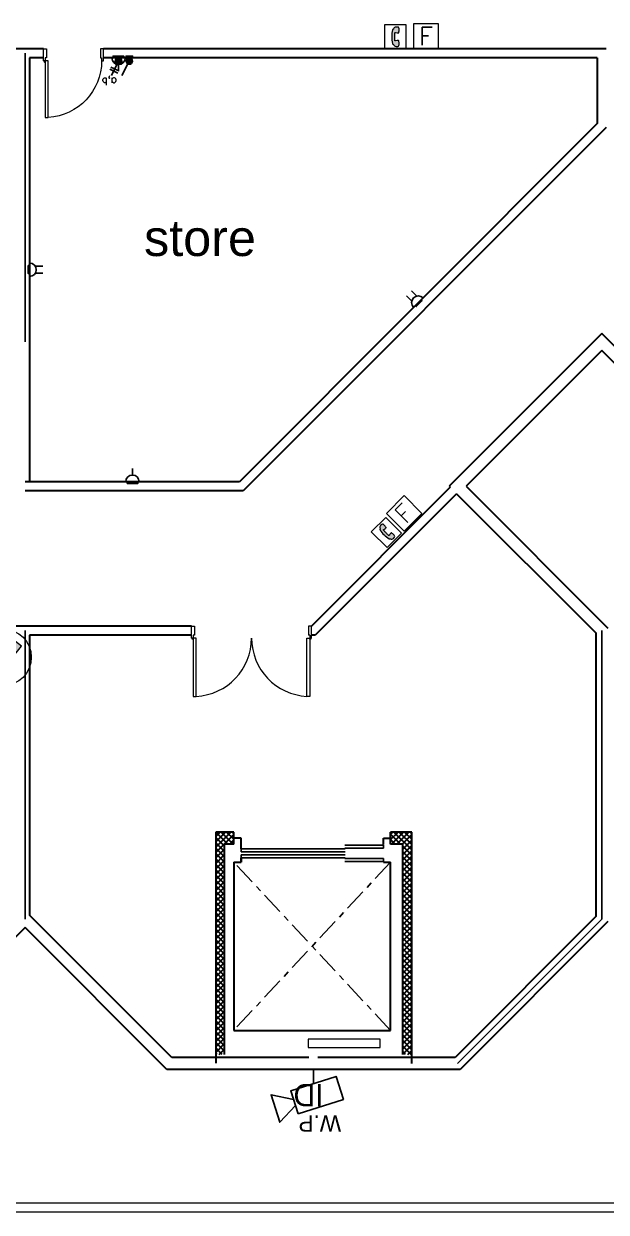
# Model space of a CAD drawing. Extents: x -15 to 148, y 313 to 399.
# Drawn here: x 84.58 to 94.27, y 336.52 to 356.29 of the extents above; entities that cross this region are included whole.
import ezdxf
from ezdxf.enums import TextEntityAlignment as Align

# ---------------------------------------------------------------- set-up
doc = ezdxf.new("R2010")
doc.units = 0
doc.header["$LTSCALE"] = 0.15
doc.linetypes.add('CENTERX2', pattern=[4, 2.5, -0.5, 0.5, -0.5])
doc.layers.get('0').update_dxf_attribs({"color": 252})
for name, color, linetype in [('0 BDH', 252, 'Continuous'), ('0 CCTV', 252, 'Continuous'), ('0 NAMES', 252, 'Continuous'), ('0 sockets', 252, 'Continuous'), ('CCTV', 4, 'Continuous'), ('d1', 252, 'Continuous'), ('E- Power- SYM', 4, 'Continuous'), ('E-SOCK', 2, 'Continuous'), ('E-TEXT', 3, 'Continuous'), ('Lighting Swiches Layer', 4, 'Continuous')]:
    doc.layers.add(name, color=color, linetype=linetype)
for name, color, linetype, lineweight in [('anal', 252, 'Continuous', 20), ('DOOR', 252, 'Continuous', 20), ('E-LT-CKT-NM', 7, 'Continuous', 30), ('elev', 252, 'Continuous', 9), ('T-CCTV', 7, 'Continuous', 0), ('T-FIRE-B', 4, 'Continuous', 0), ('T-TEXT', 2, 'Continuous', 0), ('wall', 252, 'Continuous', 30)]:
    doc.layers.add(name, color=color, linetype=linetype, lineweight=lineweight)
doc.styles.add('Arial_3', font='arial.ttf', dxfattribs={"height": 2.345885})
doc.styles.add('E80', font='simplex.shx', dxfattribs={"height": 200})
doc.styles.add('SDC-TEXT-ARB', font='sdc-arb.shx')
doc.styles.add('TEXT-NFP', font='simplex.shx')
pattern_1 = [(0, (0, 0), (0, 6.985), [5.08, -1.905]), (90, (0, 0), (-6.985, 4e-16), [5.08, -1.905])]

# ---------------------------------------------------------------- blocks, each defined once
blk = doc.blocks.new('D100')
at = {"layer": 'DOOR'}
for points in [[(0.03, 0.2), (0.03, 1.14), (0.078, 1.14), (0.078, 0.2)], [(0.03, 0.2), (0, 0.2), (0, 0), (0.05, 0), (0.05, 0.15), (0.03, 0.15)], [(0.97, 0.2), (1, 0.2), (1, 0), (0.95, 0), (0.95, 0.15), (0.97, 0.15)]]:
    blk.add_lwpolyline(points, close=True, dxfattribs=at)
blk.add_circle((0.02, 0.21), 0.01, dxfattribs=at)
blk.add_arc((0.029, 0.2), 0.941, 0.0029, 86.9663, dxfattribs=at)
blk = doc.blocks.new('ARCH')
at = {"layer": 'wall'}
h = blk.add_hatch(dxfattribs=at)
h.set_pattern_fill('ANSI37', color=256, scale=0.02, style=0)
h.set_pattern_definition([(45, (-280.2, 3), (-0.044901281, 0.044901281), []), (135, (-280.2, 3), (-0.044901281, -0.044901281), [])])
h.paths.add_polyline_path([(91.036, 342.849), (90.684, 342.849), (90.684, 342.649), (90.886, 342.649), (90.886, 339.15), (91.036, 339.15)])
h.paths.add_polyline_path([(87.914, 342.649), (88.074, 342.649), (88.074, 342.849), (87.774, 342.849), (87.774, 339.15), (87.914, 339.15)])
at = {"layer": 'anal'}
for p, q in [((84.6, 355.8), (84.6, 351)), ((84.6, 351), (84.6, 355.8)), ((84.6, 355.8), (84.6, 351)), ((84.6, 351), (84.6, 355.8)), ((84.6, 341.4), (84.6, 346.2)), ((84.6, 346.2), (84.6, 341.4)), ((84.6, 341.4), (84.6, 346.2)), ((84.6, 346.2), (84.6, 341.4)), ((94.2, 346.2), (94.2, 341.4)), ((94.2, 341.4), (94.2, 346.2)), ((94.2, 341.4), (91.8, 339)), ((91.8, 339), (94.2, 341.4)), ((96.525, 336.675), (58.125, 336.675)), ((96.675, 336.525), (60, 336.525))]:
    blk.add_line(p, q, dxfattribs=at)
at = {"layer": 'd1', "ltscale": 0.5}
for p, q in [((89.926, 342.569), (88.198, 342.569)), ((88.198, 342.519), (88.198, 342.569)), ((89.924, 342.629), (90.564, 342.629)), ((89.924, 342.579), (90.564, 342.579)), ((90.564, 342.579), (90.564, 342.629)), ((89.926, 342.519), (88.198, 342.519)), ((89.926, 342.469), (88.198, 342.469)), ((88.198, 342.469), (88.198, 342.419)), ((89.926, 342.419), (88.198, 342.419)), ((89.924, 342.409), (90.564, 342.409)), ((89.924, 342.359), (90.564, 342.359)), ((90.564, 342.409), (90.564, 342.359))]:
    blk.add_line(p, q, dxfattribs=at)
at = {"layer": 'd1', "linetype": 'CENTERX2'}
for p, q in [((90.684, 342.349), (88.074, 339.55)), ((90.684, 339.55), (88.074, 342.349))]:
    blk.add_line(p, q, dxfattribs=at)
at = {"layer": 'DOOR'}
for p, q in [((87.419, 346.125), (87.399, 346.125)), ((89.369, 346.275), (89.319, 346.275)), ((89.339, 346.125), (89.319, 346.125))]:
    blk.add_line(p, q, dxfattribs=at)
for points in [[(87.399, 346.075), (87.369, 346.075), (87.369, 346.275), (87.419, 346.275), (87.419, 346.125), (87.399, 346.125)], [(87.399, 346.075), (87.399, 345.105), (87.449, 345.105), (87.449, 346.075)], [(89.339, 346.075), (89.339, 345.105), (89.289, 345.105), (89.289, 346.075)]]:
    blk.add_lwpolyline(points, close=True, dxfattribs=at)
for points in [[(89.319, 346.275), (89.319, 346.125)], [(89.339, 346.125), (89.339, 346.075), (89.369, 346.075), (89.369, 346.275)]]:
    blk.add_lwpolyline(points, dxfattribs=at)
for centre in [(87.389, 346.065), (89.349, 346.065)]:
    blk.add_circle(centre, 0.01, dxfattribs=at)
for centre, start, end in [((87.399, 346.075), 272.9508, 0), ((89.342, 346.075), 180, 267.0492)]:
    blk.add_arc(centre, 0.971, start, end, dxfattribs=at)
at = {"layer": 'elev'}
for p, q in [((89.313, 339.403), (89.313, 339.267)), ((90.511, 339.403), (89.313, 339.403)), ((90.511, 339.267), (90.511, 339.403)), ((89.313, 339.267), (90.511, 339.267))]:
    blk.add_line(p, q, dxfattribs=at)
at = {"layer": 'wall'}
for p, q in [((84.675, 355.875), (83.85, 355.875)), ((84.904, 355.875), (84, 355.875)), ((94.275, 355.875), (85.904, 355.875)), ((84.675, 355.725), (84.675, 348.675)), ((84.904, 355.725), (84.675, 355.725)), ((94.125, 355.725), (85.904, 355.725)), ((94.125, 355.725), (94.125, 354.631)), ((94.125, 354.631), (88.169, 348.675)), ((94.275, 354.569), (88.231, 348.525)), ((94.2, 351.141), (91.659, 348.6)), ((96.641, 348.7), (94.2, 351.141)), ((94.2, 350.859), (91.941, 348.6)), ((96.559, 348.5), (94.2, 350.859)), ((88.169, 348.675), (84.6, 348.675)), ((88.231, 348.525), (84.6, 348.525)), ((91.676, 348.582), (89.369, 346.275)), ((91.659, 348.6), (91.676, 348.582)), ((91.941, 348.6), (94.3, 346.241)), ((91.782, 348.476), (89.431, 346.125)), ((91.782, 348.476), (94.1, 346.159)), ((86.925, 346.275), (80.925, 346.275)), ((84.675, 346.125), (84.675, 342.675)), ((87.369, 346.125), (84.675, 346.125)), ((87.369, 346.275), (86.4, 346.275)), ((87.369, 346.125), (86.4, 346.125)), ((89.431, 346.125), (89.369, 346.125)), ((94.1, 346.159), (94.1, 342.675)), ((88.074, 342.849), (87.774, 342.849)), ((87.774, 342.849), (87.774, 339.005)), ((88.074, 342.649), (88.074, 342.849)), ((90.684, 342.649), (90.684, 342.849)), ((90.684, 342.649), (90.684, 342.849)), ((91.036, 342.849), (90.684, 342.849)), ((91.036, 342.849), (90.684, 342.849)), ((91.036, 339), (91.036, 342.849)), ((84.675, 342.689), (84.675, 341.466)), ((87.914, 342.649), (87.914, 339.15)), ((88.074, 342.649), (87.914, 342.649)), ((88.194, 342.749), (88.074, 342.749)), ((88.194, 342.569), (88.194, 342.749)), ((90.564, 342.639), (90.564, 342.749)), ((90.564, 342.749), (90.684, 342.749)), ((90.888, 342.649), (90.684, 342.649)), ((90.886, 342.649), (90.684, 342.649)), ((90.886, 339.15), (90.886, 342.649)), ((94.1, 342.686), (94.1, 341.441)), ((88.194, 342.349), (88.194, 342.42)), ((88.194, 342.409), (88.194, 342.349)), ((88.074, 342.349), (88.074, 339.55)), ((88.074, 342.349), (88.194, 342.349)), ((90.564, 342.349), (90.684, 342.349)), ((90.684, 339.55), (90.684, 342.349)), ((87.041, 339.1), (84.675, 341.466)), ((94.1, 341.441), (91.759, 339.1)), ((84.6, 341.259), (82.241, 338.9)), ((86.959, 338.9), (84.6, 341.259)), ((94.3, 341.359), (91.841, 338.9)), ((88.074, 339.55), (90.684, 339.55)), ((89.325, 339.1), (87.041, 339.1)), ((91.759, 339.1), (89.475, 339.1)), ((91.841, 338.9), (86.959, 338.9))]:
    blk.add_line(p, q, dxfattribs=at)
at = {"layer": 'anal', "xscale": -1, "rotation": 180}
blk.add_blockref('D100', (84.904, 355.875), dxfattribs=at)
at = {"layer": 'd1', "insert": (86.58, 353.029), "char_height": 0.6, "width": 6.0636, "attachment_point": 1}
blk.add_mtext('{\\fArial|b0|i0|c0|p34;store}', dxfattribs=at)
blk = doc.blocks.new('s')
at = {"layer": '0 BDH', "linetype": 'ByBlock'}
h = blk.add_hatch(dxfattribs=at)
h.set_pattern_fill('ANGLE', color=2)
h.set_pattern_definition([(0, (-147.759, -393.318), (0, 6.985), [5.08, -1.905]), (90, (-147.759, -393.318), (-6.985, 4e-16), [5.08, -1.905])])
h.paths.add_polyline_path([(0.073, 0.002, 1), (0.054, 0.002, 1)])
at = {"layer": '0 BDH', "color": 6, "linetype": 'ByBlock'}
blk.add_lwpolyline([(-0.089, 0.015), (0.089, 0.015), (0.089, -0.015), (-0.089, -0.015)], close=True, dxfattribs=at)
for centre in [(-0.064, 0.002), (0.064, 0.002)]:
    blk.add_circle(centre, 0.00918, dxfattribs=at)
blk = doc.blocks.new('*U180')
at = {"layer": 'E-SOCK'}
for p, q in [((-0.077, -0.021), (-0.077, 0.142)), ((0.077, -0.021), (0.077, 0.142)), ((-0.223, -0.149), (0.223, -0.149))]:
    blk.add_line(p, q, dxfattribs=at)
blk.add_arc((0, -0.149), 0.149, 0, 180, dxfattribs=at)
at = {"layer": '0 BDH', "color": 6, "linetype": 'ByBlock'}
blk.add_blockref('s', (-0.005, -0.163), dxfattribs=at)
blk = doc.blocks.new('*U165')
at = {"linetype": 'ByBlock'}
h = blk.add_hatch(dxfattribs=at)
h.set_pattern_fill('ANGLE', color=2)
h.set_pattern_definition([(0, (-301.6926, 2.516), (0, 6.985), [5.08, -1.905]), (90, (-301.6926, 2.516), (-6.985, 4e-16), [5.08, -1.905])])
h.paths.add_polyline_path([(87, -25, 1), (127, -25, 1)])
at = {"color": 6, "linetype": 'ByBlock'}
blk.add_lwpolyline([(-154, 0), (164, 0), (164, -52), (-154, -52)], close=True, dxfattribs=at)
for centre in [(-107, -25), (107, -25)]:
    blk.add_circle(centre, 20.1, dxfattribs=at)
at = {"layer": 'E-SOCK'}
for p, q in [((0, 200), (0, 395)), ((-300, 0), (300, 0))]:
    blk.add_line(p, q, dxfattribs=at)
blk.add_arc((0, 0), 200, 0, 180, dxfattribs=at)
blk = doc.blocks.new('11')
at = {"layer": 'Lighting Swiches Layer'}
blk.add_hatch(color=256, dxfattribs=at).paths.add_polyline_path([(77310, 15167, 1), (77089, 15167, 1)])
blk.add_line((77251, 15264), (77455, 15654), dxfattribs=at)
blk.add_circle((77200, 15167), 110, dxfattribs=at)
blk = doc.blocks.new('switch one way one gang')
at = {"linetype": 'ByBlock'}
h = blk.add_hatch(dxfattribs=at)
h.set_pattern_fill('ANGLE', color=2)
h.set_pattern_definition(pattern_1)
h.paths.add_polyline_path([(0.098, -0.05, 1), (0.16, -0.05, 1)])
h = blk.add_hatch(dxfattribs=at)
h.set_pattern_fill('ANGLE', color=2)
h.set_pattern_definition(pattern_1)
h.paths.add_polyline_path([(0.16, -0.05, 1), (0.098, -0.05, 1)])
at = {"color": 6, "linetype": 'ByBlock'}
blk.add_lwpolyline([(-0.179, 0), (0.179, 0), (0.179, -0.095), (-0.179, -0.095)], close=True, dxfattribs=at)
for centre in [(-0.129, -0.05), (0.129, -0.05)]:
    blk.add_circle(centre, 0.0311, dxfattribs=at)
at = {"layer": 'E- Power- SYM', "xscale": 0.001626735360157606, "yscale": 0.001626735360157606, "zscale": 0.001626735360157606}
blk.add_blockref('11', (-125.583, -24.493), dxfattribs=at)
blk = doc.blocks.new('switch one way two gang')
at = {"linetype": 'ByBlock'}
h = blk.add_hatch(dxfattribs=at)
h.set_pattern_fill('ANGLE', color=2)
h.set_pattern_definition([(0, (0.01, -0.0003), (0, 6.985), [5.08, -1.905]), (90, (0.01, -0.0003), (-6.985, 4e-16), [5.08, -1.905])])
h.paths.add_polyline_path([(0.17, -0.05, 1), (0.107, -0.05, 1)])
h = blk.add_hatch(dxfattribs=at)
h.set_pattern_fill('ANGLE', color=2)
h.set_pattern_definition(pattern_1)
h.paths.add_polyline_path([(0.107, -0.05, 1), (0.17, -0.05, 1)])
at = {"layer": 'Lighting Swiches Layer'}
blk.add_hatch(color=256, dxfattribs=at).paths.add_polyline_path([(0.179, 0.179, 1), (-0.179, 0.179, 1)])
at = {"color": 6, "linetype": 'ByBlock'}
blk.add_lwpolyline([(-0.169, 0), (0.189, 0), (0.189, -0.095), (-0.169, -0.095)], close=True, dxfattribs=at)
for centre in [(-0.119, -0.05), (0.139, -0.05)]:
    blk.add_circle(centre, 0.0311, dxfattribs=at)
at = {"layer": 'Lighting Swiches Layer'}
for p, q in [((-0.02, 0.721), (0.422, 0.511)), ((0.042, 0.847), (0.484, 0.637)), ((0.077, 0.341), (0.384, 0.988))]:
    blk.add_line(p, q, dxfattribs=at)
blk.add_circle((0, 0.179), 0.179, dxfattribs=at)
at = {"layer": 'E-TEXT', "style": 'E80'}
blk.add_text('a,b', height=0.408, rotation=360, dxfattribs=at).set_placement((0.081, 1.105))
blk = doc.blocks.new('f4')
at = {"layer": 'CCTV'}
for p, q in [((94306, 51895), (94306, 51688)), ((94444, 51688), (94167, 51688))]:
    blk.add_line(p, q, dxfattribs=at)
at = {"layer": 'CCTV', "flags": 128}
blk.add_lwpolyline([(94595, 52123), (94921, 52055), (94794, 52454), (94567, 52210)], dxfattribs=at)
blk.add_lwpolyline([(94528, 52333), (93870, 52123), (93977, 51790), (94634, 52000)], close=True, dxfattribs=at)
at = {"layer": 'CCTV', "color": 7, "lineweight": 15, "insert": (93904, 52590), "char_height": 234.6, "width": 738.13, "attachment_point": 1, "line_spacing_factor": 0.941778, "style": 'Arial_3'}
blk.add_mtext('W.P', dxfattribs=at)
at = {"layer": 'E-LT-CKT-NM', "style": 'SDC-TEXT-ARB'}
blk.add_attdef('ID', (94159, 51899), '', height=326, dxfattribs=at)
blk = doc.blocks.new('AS')
at = {"layer": 'E-LT-CKT-NM', "xscale": 0.001146844099872414, "yscale": 0.001146844099872414, "zscale": 0.001146844099872414}
blk.add_blockref('f4', (-108.154, -59.278), dxfattribs=at).add_auto_attribs({'ID': 'ID'})
blk = doc.blocks.new('LEGEND_dwg_CCTV DOME-1155345-TELECOMMUNICATION LEGEND_ GENERAL NOTES _SYMBOLS _ ABBREVIATIONS')
at = {"layer": 'T-CCTV'}
blk.add_hatch(color=256, dxfattribs=at).paths.add_polyline_path([(255, -95), (-120, -95), (-120, 95), (255, 95)], flags=0)
at = {"layer": 'T-CCTV', "flags": 128}
for points in [[(-120, 28), (-262, 108), (-262, -108), (-120, -28)], [(255, -95), (255, 95), (-120, 95), (-120, -95), (255, -95)]]:
    blk.add_lwpolyline(points, dxfattribs=at)
at = {"layer": 'T-CCTV'}
blk.add_circle((0, 0), 358, dxfattribs=at)
blk = doc.blocks.new('ID CAMERA')
at = {"layer": 'CCTV', "color": 6, "xscale": 1.150579243575653, "yscale": 1.150579243575653, "zscale": 1.150579243575653}
blk.add_blockref('LEGEND_dwg_CCTV DOME-1155345-TELECOMMUNICATION LEGEND_ GENERAL NOTES _SYMBOLS _ ABBREVIATIONS', (-412, 0), dxfattribs=at)
at = {"layer": 'E-LT-CKT-NM', "color": 1, "style": 'SDC-TEXT-ARB'}
blk.add_attdef('ID', (-539, 492), '', height=326, dxfattribs=at)
blk = doc.blocks.new('*U118')
blk.add_lwpolyline([(-140, -280), (140, -280), (140, 0), (-140, 0)], close=True)
at = {"layer": 'T-TEXT', "style": 'TEXT-NFP'}
blk.add_attdef('F', text='', height=200, dxfattribs=at).set_placement((0, -140, 0), align=Align.MIDDLE)
blk = doc.blocks.new('*U121')
blk.add_lwpolyline([(-140, -280), (140, -280), (140, 0), (-140, 0)], close=True)
at = {"layer": 'T-TEXT', "style": 'TEXT-NFP'}
blk.add_attdef('F', text='', height=200, dxfattribs=at).set_placement((0, -140, 0), align=Align.MIDDLE)
blk = doc.blocks.new('*U131')
h = blk.add_hatch(color=256)
h.dxf.hatch_style = 1
edge = h.paths.add_edge_path()
edge.add_arc((33, 257), 14.1, 13.6021, 92.3161)
edge.add_line((32, 271), (11, 271))
edge.add_arc((13, 231), 40.2, 92.7442, 154.2215)
edge.add_arc((-28, 250), 4.89, 309.2722, 334.2215, ccw=False)
edge.add_arc((-64, 281), 52.1, 306.6096, 318.7251, ccw=False)
edge.add_arc((-30, 235), 4.89, 115.3605, 167.8134)
edge.add_arc((352, 152), 396, 167.8076, 180.2975)
edge.add_arc((348, 148), 392, 179.7012, 192.2669)
edge.add_arc((-30, 66), 4.89, 193.2566, 244.6491)
edge.add_arc((-67, 18), 54.9, 39.8251, 51.6228, ccw=False)
edge.add_arc((-28, 50), 4.89, 25.7785, 50.7278, ccw=False)
edge.add_arc((13, 69), 40.2, 205.7785, 267.2558)
edge.add_line((11, 29), (32, 29))
edge.add_arc((33, 43), 14.1, 267.6839, 346.3979)
edge.add_arc((-161, 67), 209, 352.6045, 365.9008)
edge.add_arc((13, 87), 34.4, 1.9401, 17.7739)
edge.add_arc((41, 96), 4.89, 18.4909, 87.0716)
edge.add_arc((30, 28), 74.3, 81.4234, 109.9904)
edge.add_arc((2, 102), 4.89, 250.3513, 295.2423, ccw=False)
edge.add_arc((1, 106), 8.65, 174.514, 266.9586, ccw=False)
edge.add_arc((-1022, 147), 1015, 357.7161, 360.1614)
edge.add_arc((-1022, 153), 1015, 359.8386, 362.2839)
edge.add_arc((3, 194), 10.1, 100.6325, 185.9952, ccw=False)
edge.add_arc((2, 200), 4.89, 64.7577, 109.6487, ccw=False)
edge.add_arc((33, 273), 75, 247.791, 276.6818)
edge.add_arc((41, 204), 4.89, 279.9761, 341.5091)
edge.add_arc((13, 213), 34.4, 342.2261, 358.0599)
edge.add_arc((-161, 233), 209, 354.0992, 367.3955)
for p, q in [((137, 300), (-137, 300)), ((-137, 300), (-137, 0)), ((137, 0), (137, 300)), ((-137, 0), (137, 0))]:
    blk.add_line(p, q)
blk.add_lwpolyline([(46, 260, 0.357628), (32, 271), (11, 271, 0.27487), (-23, 248, -0.109294), (-24, 247, -0.052913), (-33, 239, 0.232951), (-35, 236, 0.054551), (-44, 150, 0.054883), (-35, 65, 0.228078), (-33, 61, -0.051523), (-24, 53, -0.109294), (-23, 52, 0.27487), (11, 29), (32, 29, 0.357628), (46, 40, 0.058081), (47, 88, 0.069198), (45, 98, 0.308503), (41, 101, 0.125296), (4, 97, -0.198418), (1, 97, -0.426767), (-7, 107, 0.01067), (-7, 150, 0.01067), (-7, 193, -0.390702), (1, 204, -0.198418), (4, 204, 0.126732), (42, 199, 0.275132), (45, 202, 0.069198), (47, 212, 0.058081)], format="xyb", close=True)
blk = doc.blocks.new('*U132')
h = blk.add_hatch(color=256)
h.dxf.hatch_style = 1
edge = h.paths.add_edge_path()
edge.add_arc((33, 257), 14.1, 13.6021, 92.3161)
edge.add_line((32, 271), (11, 271))
edge.add_arc((13, 231), 40.2, 92.7442, 154.2215)
edge.add_arc((-28, 250), 4.89, 309.2722, 334.2215, ccw=False)
edge.add_arc((-64, 281), 52.1, 306.6096, 318.7251, ccw=False)
edge.add_arc((-30, 235), 4.89, 115.3605, 167.8134)
edge.add_arc((352, 152), 396, 167.8076, 180.2975)
edge.add_arc((348, 148), 392, 179.7012, 192.2669)
edge.add_arc((-30, 66), 4.89, 193.2566, 244.6491)
edge.add_arc((-67, 18), 54.9, 39.8251, 51.6228, ccw=False)
edge.add_arc((-28, 50), 4.89, 25.7785, 50.7278, ccw=False)
edge.add_arc((13, 69), 40.2, 205.7785, 267.2558)
edge.add_line((11, 29), (32, 29))
edge.add_arc((33, 43), 14.1, 267.6839, 346.3979)
edge.add_arc((-161, 67), 209, 352.6045, 365.9008)
edge.add_arc((13, 87), 34.4, 1.9401, 17.7739)
edge.add_arc((41, 96), 4.89, 18.4909, 87.0716)
edge.add_arc((30, 28), 74.3, 81.4234, 109.9904)
edge.add_arc((2, 102), 4.89, 250.3513, 295.2423, ccw=False)
edge.add_arc((1, 106), 8.65, 174.514, 266.9586, ccw=False)
edge.add_arc((-1022, 147), 1015, 357.7161, 360.1614)
edge.add_arc((-1022, 153), 1015, 359.8386, 362.2839)
edge.add_arc((3, 194), 10.1, 100.6325, 185.9952, ccw=False)
edge.add_arc((2, 200), 4.89, 64.7577, 109.6487, ccw=False)
edge.add_arc((33, 273), 75, 247.791, 276.6818)
edge.add_arc((41, 204), 4.89, 279.9761, 341.5091)
edge.add_arc((13, 213), 34.4, 342.2261, 358.0599)
edge.add_arc((-161, 233), 209, 354.0992, 367.3955)
for p, q in [((137, 300), (-137, 300)), ((-137, 300), (-137, 0)), ((137, 0), (137, 300)), ((-137, 0), (137, 0))]:
    blk.add_line(p, q)
blk.add_lwpolyline([(46, 260, 0.357628), (32, 271), (11, 271, 0.27487), (-23, 248, -0.109294), (-24, 247, -0.052913), (-33, 239, 0.232951), (-35, 236, 0.054551), (-44, 150, 0.054883), (-35, 65, 0.228078), (-33, 61, -0.051523), (-24, 53, -0.109294), (-23, 52, 0.27487), (11, 29), (32, 29, 0.357628), (46, 40, 0.058081), (47, 88, 0.069198), (45, 98, 0.308503), (41, 101, 0.125296), (4, 97, -0.198418), (1, 97, -0.426767), (-7, 107, 0.01067), (-7, 150, 0.01067), (-7, 193, -0.390702), (1, 204, -0.198418), (4, 204, 0.126732), (42, 199, 0.275132), (45, 202, 0.069198), (47, 212, 0.058081)], format="xyb", close=True)

msp = doc.modelspace()

# ---------------------------------------------------------------- block references
at = {"layer": '0 CCTV', "color": 2}
ref = msp.add_blockref('ID CAMERA', (84.525, 346.125), dxfattribs=dict(at, xscale=0.001147, yscale=0.001147, zscale=0.001147, rotation=51.47632070787895))
ref.add_attrib('ID', 'ID', (83.698, 345.993), dxfattribs={"layer": 'E-LT-CKT-NM', "color": 1, "height": 0.2, "rotation": 51.4763, "style": 'SDC-TEXT-ARB'})
at = {"layer": '0 CCTV', "color": 3, "rotation": 180}
msp.add_blockref('AS', (89.4, 338.9), dxfattribs=at)
at = {"layer": '0 NAMES', "color": 6, "linetype": 'ByBlock', "xscale": 0.3, "yscale": 0.3, "zscale": 0.3, "rotation": 180}
for name, p in [('switch one way two gang', (86.154, 355.725)), ('switch one way one gang', (86.335, 355.725))]:
    msp.add_blockref(name, p, dxfattribs=at)
at = {"layer": '0 sockets', "color": 3}
msp.add_blockref('ARCH', (0, 0), dxfattribs=at)
for name, p, xscale, yscale, zscale, rotation in [('*U165', (86.156, 355.725), 0.0005570000000000001, 0.0005570000000000001, 0.0005570000000000001, 180), ('*U180', (84.786, 352.2), 0.75, 0.75, 0.75, 270), ('*U180', (91.068, 351.732), 0.7500000000000008, 0.7500000000000008, 0.7500000000000008, 44.99999999999956)]:
    msp.add_blockref(name, p, dxfattribs=dict(at, xscale=xscale, yscale=yscale, zscale=zscale, rotation=rotation))
at = {"layer": '0 sockets', "color": 3, "xscale": 0.0005570000000000001, "yscale": 0.0005570000000000001, "zscale": 0.0005570000000000001}
msp.add_blockref('*U165', (86.386, 348.675), dxfattribs=at)
at = {"layer": 'T-FIRE-B', "xscale": 0.001326103487042799, "yscale": 0.001326103487042799, "zscale": 0.001326103487042799}
msp.add_blockref('*U131', (90.762, 355.877), dxfattribs=at)
at = {"layer": 'T-FIRE-B', "xscale": 0.001487761816891826, "yscale": 0.001487761816891826, "zscale": 0.001487761816891826}
msp.add_blockref('*U121', (91.275, 356.292), dxfattribs=at).add_auto_attribs({'F': 'F'})
at = {"layer": 'T-FIRE-B', "xscale": 0.001487761816891826, "yscale": 0.001487761816891826, "zscale": 0.001487761816891826, "rotation": 44.91391863627783}
msp.add_blockref('*U118', (90.762, 348.296), dxfattribs=at).add_auto_attribs({'F': 'F'})
at = {"layer": 'T-FIRE-B', "xscale": 0.001239481751844911, "yscale": 0.001239481751844911, "zscale": 0.001239481751844911, "rotation": 44.91391863627736}
msp.add_blockref('*U132', (90.746, 347.698), dxfattribs=at)

doc.saveas('drawing.dxf')
